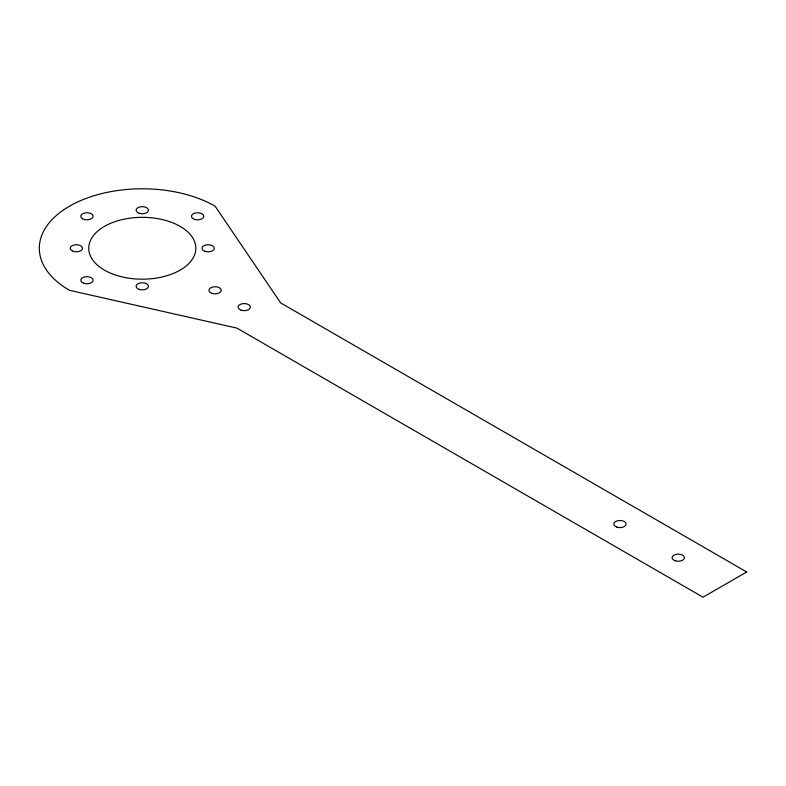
<?xml version="1.0" encoding="UTF-8"?>
<svg xmlns="http://www.w3.org/2000/svg" width="786" height="786" viewBox="0 0 786 786"><rect width="100%" height="100%" fill="white"/><g stroke="black" fill="none" stroke-linecap="round" stroke-linejoin="round"><path stroke-width="1.18" d="M746.7 571.982L703.008 597.203L236.95 328.135L69.463 290.289A102.986 59.461 0 0 1 69.463 206.207A102.986 59.461 0 0 1 215.109 206.207L280.641 302.905L746.7 571.982M114.009 274.51A53.556 30.919 0 0 0 195.812 249.26A53.556 30.919 0 0 0 117.045 220.984A53.556 30.919 0 0 0 114.009 274.51M675.154 560.772A6.18 3.566 0 0 0 684.429 557.687A6.18 3.566 0 0 0 675.154 554.602A6.18 3.566 0 0 0 675.154 560.772M616.902 527.141A6.18 3.566 0 0 0 626.167 524.056A6.18 3.566 0 0 0 616.902 520.961A6.18 3.566 0 0 0 616.902 527.141M83.847 283.294A6.18 3.566 0 0 0 93.121 280.199A6.18 3.566 0 0 0 83.847 277.114A6.18 3.566 0 0 0 83.847 283.294M194.535 219.392A6.18 3.566 0 0 0 203.81 216.297A6.18 3.566 0 0 0 194.535 213.212A6.18 3.566 0 0 0 194.535 219.392M241.145 310.205A6.18 3.566 0 0 0 250.41 307.11A6.18 3.566 0 0 0 241.145 304.025A6.18 3.566 0 0 0 241.145 310.205M212.014 293.384A6.18 3.566 0 0 0 221.288 290.289A6.18 3.566 0 0 0 212.014 287.204A6.18 3.566 0 0 0 212.014 293.384M82.569 218.822A6.18 3.566 0 0 0 92.905 217.221A6.18 3.566 0 0 0 85.34 212.849A6.18 3.566 0 0 0 82.569 218.822M139.191 213.291A6.18 3.566 0 0 0 148.466 210.196A6.18 3.566 0 0 0 139.191 207.111A6.18 3.566 0 0 0 139.191 213.291M139.191 289.395A6.18 3.566 0 0 0 148.466 286.3A6.18 3.566 0 0 0 139.191 283.215A6.18 3.566 0 0 0 139.191 289.395M205.107 251.343A6.18 3.566 0 0 0 214.372 248.248A6.18 3.566 0 0 0 205.107 245.163A6.18 3.566 0 0 0 205.107 251.343M72.007 250.773A6.18 3.566 0 0 0 82.343 249.172A6.18 3.566 0 0 0 74.778 244.81A6.18 3.566 0 0 0 72.007 250.773"/></g></svg>
